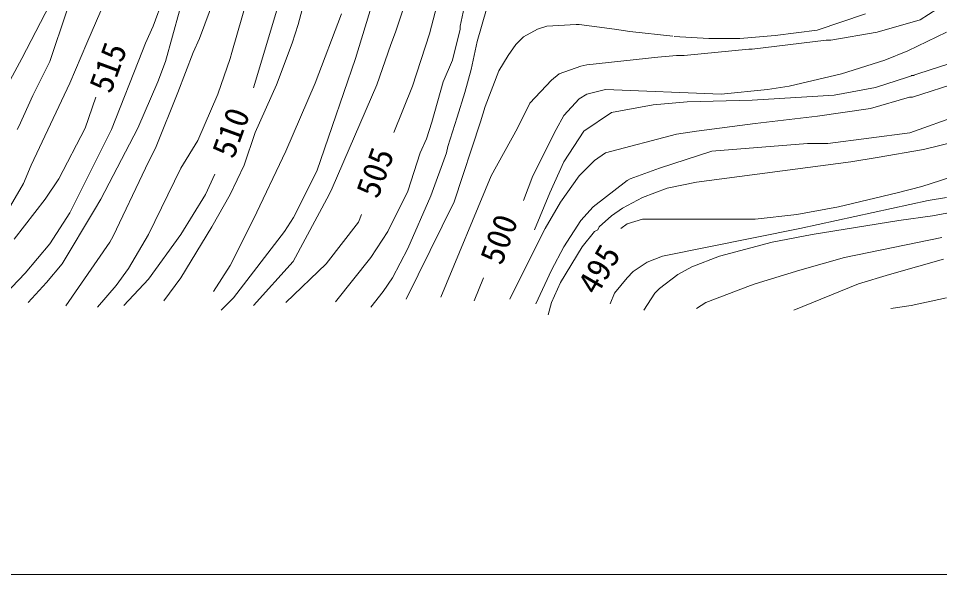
# Model space of a CAD drawing. Units: millimetres, scale not verified. Extents: x 40000 to 680000, y 20000 to 380000.
# Drawn here: x 91526 to 142054, y 239466 to 269974 of the extents above; entities that cross this region are included whole.
import ezdxf
from ezdxf.enums import TextEntityAlignment as Align

# ---------------------------------------------------------------- set-up
doc = ezdxf.new("R2010")
doc.units = ezdxf.units.MM
doc.header["$LTSCALE"] = 1000
doc.layers.add('M-BGD', color=7, linetype='Continuous', lineweight=13)
doc.layers.add('M-STR-HTXT', color=7, linetype='Continuous', lineweight=13)
doc.styles.add('ＭＳ ゴシック', font='')
doc.styles.get('ＭＳ ゴシック').set_extended_font_data('MS Gothic')

msp = doc.modelspace()

# ---------------------------------------------------------------- linework, layer by layer
at = {"layer": 'M-BGD'}
for p, q in [((106876, 269635), (108230, 274800)), ((114072, 269127), (115512, 274631)), ((140996, 269889), (147262, 274038)), ((104844, 273699), (103235, 268111)), ((115766, 269551), (116612, 273699)), ((102642, 272091), (101457, 268873)), ((98917, 269551), (99510, 271159)), ((104420, 266164), (105860, 270990)), ((112210, 269212), (112887, 271244)), ((91720, 267773), (93244, 270736)), ((93244, 267603), (94176, 270397)), ((95276, 268619), (96038, 270397)), ((99594, 267603), (100356, 270397)), ((110008, 267773), (110940, 270821)), ((116697, 268704), (117205, 270482)), ((107807, 266418), (109246, 270228)), ((135336, 269330), (137994, 270217)), ((138626, 269212), (140996, 269889)), ((98494, 268619), (98917, 269551)), ((106537, 268619), (106876, 269635)), ((115342, 267688), (115766, 269381)), ((115766, 269381), (115766, 269551)), ((119237, 268958), (119999, 269381)), ((119999, 269381), (120507, 269551)), ((120507, 269551), (122116, 269635)), ((122116, 269635), (122285, 269635)), ((122285, 269635), (124232, 269381)), ((124232, 269381), (125055, 269256)), ((133038, 269043), (135336, 269330)), ((101118, 268111), (101457, 268873)), ((111956, 268535), (112210, 269212)), ((113141, 266249), (114072, 269127)), ((118814, 268535), (119237, 268958)), ((125055, 269256), (127426, 269002)), ((127497, 268990), (129397, 268873)), ((129397, 268873), (130413, 268873)), ((130413, 268873), (131090, 268873)), ((131090, 268873), (133038, 269043)), ((136086, 268789), (138626, 269212)), ((140319, 268196), (142436, 269212)), ((94345, 266418), (95276, 268619)), ((98324, 268196), (98494, 268619)), ((105690, 266333), (106537, 268619)), ((111194, 266333), (111956, 268535)), ((116358, 267180), (116697, 268704)), ((118390, 267942), (118814, 268535)), ((131768, 268281), (135832, 268789)), ((135832, 268789), (136086, 268789)), ((96631, 263878), (98324, 268196)), ((100272, 265910), (101118, 268111)), ((103150, 267773), (103235, 268111)), ((117882, 267095), (118390, 267942)), ((122708, 267434), (126603, 267857)), ((126603, 267857), (127619, 267942)), ((127619, 267942), (128042, 267942)), ((128042, 267942), (131598, 268281)), ((131598, 268281), (131768, 268281)), ((139049, 267688), (140319, 268196)), ((89180, 263116), (91720, 267773)), ((92313, 265741), (93244, 267603)), ((99171, 266503), (99594, 267603)), ((102473, 265825), (103150, 267773)), ((108738, 264047), (110008, 267773)), ((114834, 266503), (115342, 267688)), ((121184, 266926), (122370, 267349)), ((122370, 267349), (122708, 267434)), ((136678, 266926), (139049, 267688)), ((138543, 266185), (142621, 267506)), ((116020, 265910), (116358, 267180)), ((117120, 265148), (117882, 267095)), ((120761, 266587), (121184, 266926)), ((133800, 266249), (136678, 266926)), ((140488, 266841), (140658, 266841)), ((92228, 261931), (94345, 266418)), ((98070, 263963), (99171, 266503)), ((104505, 263709), (105690, 266333)), ((106198, 262693), (107807, 266418)), ((108738, 260661), (111194, 266333)), ((114204, 264284), (114834, 266503)), ((119576, 265317), (120761, 266587)), ((140573, 265656), (143706, 266672)), ((99086, 262947), (100272, 265910)), ((101372, 263285), (102473, 265825)), ((112125, 263709), (113141, 266249)), ((115596, 264555), (116020, 265910)), ((122285, 265571), (122708, 265825)), ((122708, 265825), (123724, 266079)), ((123724, 266079), (130074, 265825)), ((130074, 265825), (132614, 266079)), ((132614, 266079), (133800, 266249)), ((136278, 265769), (138543, 266185)), ((91551, 264047), (92313, 265741)), ((95192, 263963), (95781, 265653)), ((118898, 263963), (119576, 265317)), ((121438, 264640), (122285, 265571)), ((126349, 265233), (128212, 265402)), ((128212, 265402), (131768, 265487)), ((131768, 265487), (136278, 265769)), ((138264, 265029), (140404, 265656)), ((140404, 265656), (140573, 265656)), ((140431, 263693), (144810, 265278)), ((116866, 264301), (117120, 265148)), ((122539, 263793), (124063, 264809)), ((124063, 264809), (126349, 265233)), ((135364, 264606), (138264, 265029)), ((113903, 263370), (114204, 264284)), ((115088, 262947), (115596, 264555)), ((116866, 264301), (115421, 259915)), ((121015, 263878), (121438, 264640)), ((131937, 264217), (135364, 264606)), ((91466, 263878), (91551, 264047)), ((93752, 261169), (95192, 263963)), ((94345, 259306), (96631, 263878)), ((96038, 260068), (98070, 263963)), ((107892, 261592), (108738, 264047)), ((117459, 261338), (118898, 263963)), ((119745, 261338), (121015, 263878)), ((121438, 262100), (122539, 263793)), ((127619, 263624), (128720, 263793)), ((128720, 263793), (131937, 264217)), ((100441, 261761), (101372, 263285)), ((103912, 261931), (104505, 263709)), ((113564, 262608), (113903, 263370)), ((123724, 262608), (127619, 263624)), ((135916, 263116), (140431, 263693)), ((141166, 262777), (143198, 263285)), ((98494, 261761), (99086, 262947)), ((115004, 262608), (115088, 262947)), ((129566, 262693), (134816, 263116)), ((134816, 263116), (135916, 263116)), ((138626, 262354), (141166, 262777)), ((104420, 258967), (106198, 262693)), ((112887, 260491), (113564, 262608)), ((114157, 260237), (115004, 262608)), ((123132, 262185), (123724, 262608)), ((126688, 261761), (129566, 262693)), ((137186, 262100), (138626, 262354)), ((91805, 260915), (92228, 261931)), ((96716, 258036), (98494, 261761)), ((98663, 258121), (100441, 261761)), ((103150, 260322), (103912, 261931)), ((120676, 260407), (121438, 262100)), ((122285, 261338), (123132, 262185)), ((125079, 261169), (126688, 261761)), ((128720, 260999), (137186, 262100)), ((101796, 260322), (102304, 261423)), ((106622, 259052), (107892, 261592)), ((117459, 261338), (114697, 254688)), ((119237, 259983), (119745, 261338)), ((121269, 259899), (122285, 261338)), ((141081, 260745), (143960, 261677)), ((90958, 259475), (91805, 260915)), ((92990, 260068), (93752, 261169)), ((123047, 259645), (124910, 261084)), ((124910, 261084), (125079, 261169)), ((127111, 260661), (128720, 260999)), ((139726, 260407), (141081, 260745)), ((100441, 258121), (101796, 260322)), ((102134, 258544), (103150, 260322)), ((106593, 256638), (108569, 260322)), ((108569, 260322), (108738, 260661)), ((111786, 258290), (112887, 260491)), ((112887, 257359), (114157, 260237)), ((119830, 258375), (120676, 260407)), ((125756, 260153), (127111, 260661)), ((136509, 259645), (139726, 260407)), ((91297, 257867), (92990, 260068)), ((95700, 259475), (96038, 260068)), ((112802, 254565), (115421, 259915)), ((120422, 258459), (121269, 259899)), ((124656, 259560), (125756, 260153)), ((134392, 258459), (141420, 259983)), ((141420, 259983), (142436, 260153)), ((93244, 257613), (94345, 259306)), ((93922, 256512), (95700, 259475)), ((110178, 258798), (110347, 259221)), ((122370, 258883), (123047, 259645)), ((124063, 259137), (124656, 259560)), ((131937, 258967), (134223, 259221)), ((134223, 259221), (136509, 259645)), ((141674, 259137), (142944, 259391)), ((103150, 256427), (104420, 258967)), ((106114, 258290), (106622, 259052)), ((108400, 256512), (110178, 258798)), ((121438, 257443), (122370, 258883)), ((123386, 258544), (124063, 259137)), ((124571, 258459), (124910, 258713)), ((124910, 258713), (125756, 258967)), ((125756, 258967), (131006, 258967)), ((131006, 258967), (131937, 258967)), ((135070, 258121), (139811, 258883)), ((139811, 258883), (141674, 259137)), ((100441, 255750), (102134, 258544)), ((103320, 254649), (106114, 258290)), ((110855, 256851), (111786, 258290)), ((119237, 256089), (120422, 258459)), ((122454, 257443), (123132, 258290)), ((123132, 258290), (123301, 258375)), ((123301, 258375), (123386, 258544)), ((126857, 256935), (134392, 258459)), ((94124, 254209), (96546, 257697)), ((96546, 257697), (96716, 258036)), ((97562, 256258), (98663, 258121)), ((98663, 255665), (100441, 258121)), ((129990, 256935), (132868, 257697)), ((132868, 257697), (135070, 258121)), ((136848, 256851), (142182, 257951)), ((91890, 256004), (93244, 257613)), ((112040, 255750), (112887, 257359)), ((120761, 256173), (121438, 257443)), ((121269, 255496), (122454, 257443)), ((108910, 254426), (110855, 256851)), ((126010, 256597), (126857, 256935)), ((128466, 256343), (129990, 256935)), ((134392, 256173), (136848, 256851)), ((139303, 255919), (142266, 256766)), ((93075, 255496), (93922, 256512)), ((96885, 255327), (97562, 256258)), ((102219, 254988), (103150, 256427)), ((104420, 254226), (106593, 256638)), ((106198, 254395), (108400, 256512)), ((125248, 256089), (126010, 256597)), ((127704, 255919), (128466, 256343)), ((90112, 254141), (91890, 256004)), ((99510, 254480), (100441, 255750)), ((111532, 254988), (112040, 255750)), ((116528, 254480), (117036, 255750)), ((118475, 254565), (119237, 256089)), ((119914, 254311), (120761, 256173)), ((124232, 254903), (124910, 255750)), ((124910, 255750), (125248, 256089)), ((126688, 255157), (127704, 255919)), ((131937, 255411), (134392, 256173)), ((137610, 255411), (139303, 255919)), ((92059, 254395), (93075, 255496)), ((95869, 254141), (96885, 255327)), ((97308, 254226), (98663, 255665)), ((120761, 254395), (121269, 255496)), ((129228, 254395), (131683, 255327)), ((131683, 255327), (131937, 255411)), ((134054, 253972), (137610, 255411)), ((110855, 254141), (111532, 254988)), ((123978, 254311), (124232, 254903)), ((125841, 253972), (126434, 254903)), ((126434, 254903), (126688, 255157)), ((102642, 253972), (103320, 254649)), ((120592, 253718), (120761, 254395)), ((128720, 254057), (129228, 254395)), ((139388, 254057), (140488, 254226)), ((140488, 254226), (142436, 254649))]:
    msp.add_line(p, q, dxfattribs=at)
at = {"layer": 'M-STR-HTXT'}
msp.add_line((66969, 239466), (293227, 239466), dxfattribs=at)

# ---------------------------------------------------------------- texts
at = {"layer": 'M-BGD', "style": 'ＭＳ ゴシック'}
for s, rotation, p in [('515', 70, (96965, 265664)), ('510', 70, (103704, 262085)), ('505', 70, (111613, 259895)), ('500', 70, (118409, 256241)), ('495', 60, (123604, 254519))]:
    msp.add_text(s, height=1320, rotation=rotation, dxfattribs=at).set_placement(p, align=Align.BOTTOM_LEFT)

doc.saveas('drawing.dxf')
